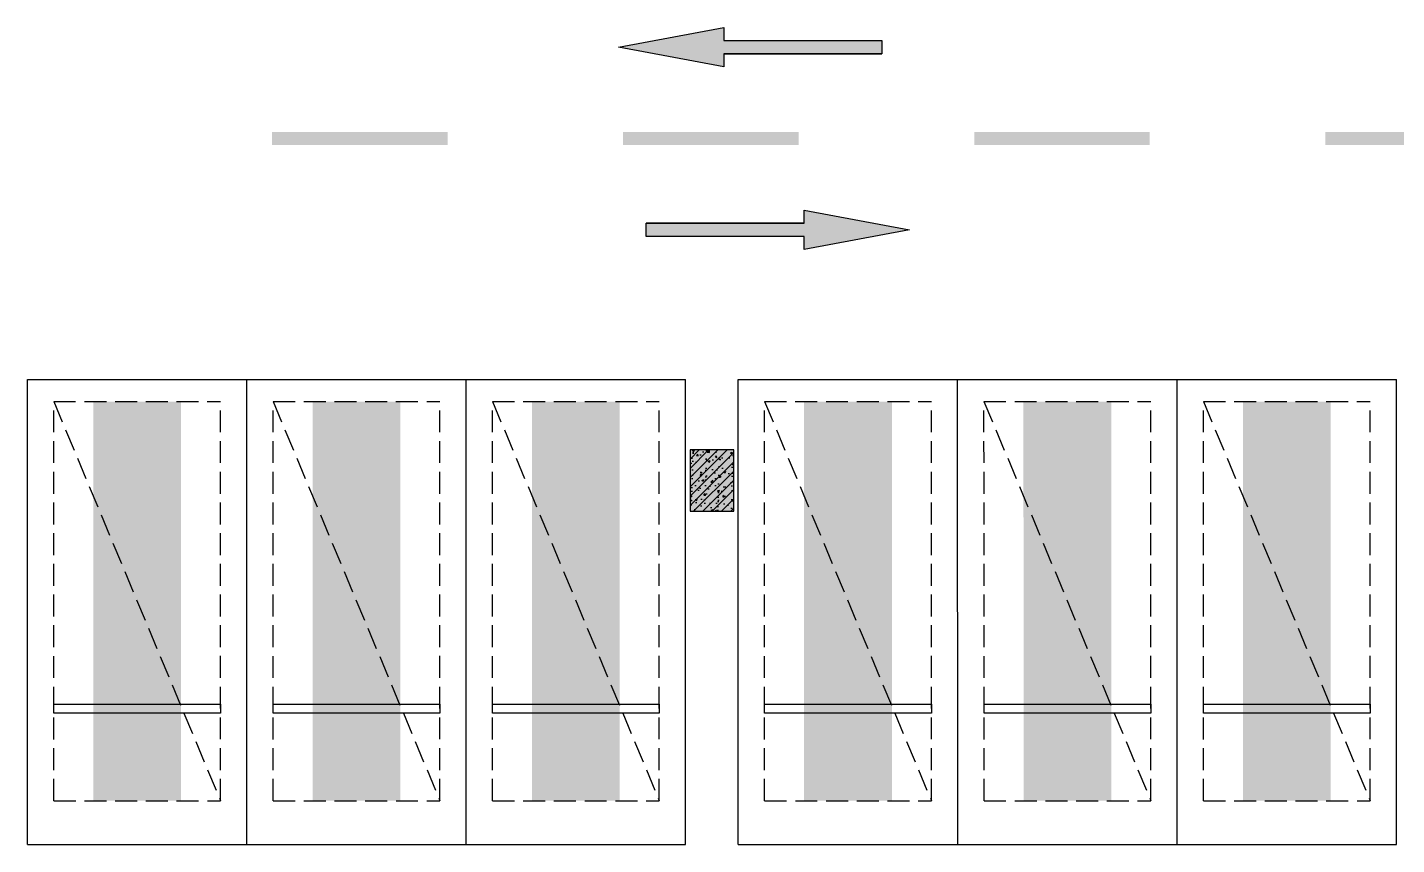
# Model space of a CAD drawing. Extents: x -1338203 to 1886333, y -783476 to 1038610.
# Drawn here: x 668706 to 684308, y -357747 to -348431 of the extents above; entities that cross this region are included whole.
import ezdxf

# ---------------------------------------------------------------- set-up
doc = ezdxf.new("R2010")
doc.units = 0
doc.header["$LTSCALE"] = 1000
doc.header["$MEASUREMENT"] = 0
doc.linetypes.add('A-001-平面B2$0$__DASH', pattern=[0.35, 0.25, -0.1])
for name, color, linetype in [('A-001-车位参照B2$0$A-001-车位参照B2$0$0A-P-PKNG-CAR(A)', 43, 'Continuous'), ('p-a-regular', 5, 'Continuous'), ('S001地下二墙柱$0$S001地下二墙柱$0$0S-CC-LINE', 52, 'Continuous'), ('S001地下二墙柱$0$S001地下二墙柱$0$0S-CW-HATCH', 251, 'Continuous'), ('S001地下二墙柱$0$S001地下二墙柱$0$0S-CW-HATCH-UP', 251, 'Continuous'), ('中心线', 42, 'Continuous'), ('地面指向箭头', 7, 'Continuous')]:
    doc.layers.add(name, color=color, linetype=linetype)

# ---------------------------------------------------------------- blocks, each defined once
blk = doc.blocks.new('S001地下二墙柱')
at = {"layer": 'S001地下二墙柱$0$S001地下二墙柱$0$0S-CW-HATCH'}
h = blk.add_hatch(color=256, dxfattribs=at)
h.dxf.hatch_style = 1
h.paths.add_polyline_path([(-89608.76140984008, -189635.8904443951), (-90108.76140984008, -189635.8904443951), (-90108.76140984008, -190335.8904443951), (-89608.76140984008, -190335.8904443951)])
at = {"layer": 'S001地下二墙柱$0$S001地下二墙柱$0$0S-CW-HATCH-UP'}
h = blk.add_hatch(dxfattribs=at)
h.set_pattern_fill('钢筋混凝土', color=256, scale=30)
h.set_pattern_definition([(45, (-57298.02880732762, -180784.1634837211), (-53.03300858899106, 53.03300858899107), []), (49.99999999999999, (-57298.02880732762, -180784.1634837211), (215.178054780226, -18.82564049477853), [22.5, -247.5]), (355, (-57298.02880732762, -180784.1634837211), (-41.6254000839, 225.6576401100035), [18, -198]), (100.4514, (-57280.09730332764, -180785.7322857212), (173.5528145142065, 206.8318626182861), [19.122057, -210.3426336]), (46.18420000000002, (-57298.02880732762, -180724.1634837211), (320.1723145876933, -49.65570429870542), [33.74999999999802, -371.2499999999841]), (96.6356, (-57271.34778382676, -180728.3014758211), (280.398811664611, 292.2353612701325), [28.6830864, -315.5139]), (351.1842, (-57298.02880732762, -180724.1634837211), (280.3985835400882, 292.2355802775974), [27, -297]), (21, (-57268.02880732762, -180739.1634837211), (179.0721156355385, -120.7856671996016), [22.5, -247.5]), (326.0000000000001, (-57268.02880732762, -180739.1634837211), (72.99459957647451, 217.5450135140559), [18, -198]), (71.4514, (-57253.1061374289, -180749.2289655211), (252.066788574447, 96.75914901298572), [19.122057, -210.3426336]), (37.50000000000001, (-57298.02880732762, -180784.1634837211), (3.647956595187201, 99.86815614939344), [0, -195.6, 0, -201, 0, -198.75]), (7.499999999999999, (-57298.02880732762, -180784.1634837211), (78.92086123264458, 118.3235135647081), [0, -114.6, 0, -191.1, 0, -75.75]), (327.5, (-57364.92880732799, -180784.1634837211), (160.1467308517227, -6.766461520313927), [0, -75, 0, -234, 0, -310.5]), (317.5, (-57394.92880732799, -180784.1634837211), (174.9558508027159, 30.03149469969532), [0, -97.5, 0, -155.4, 0, -220.5])])
h.paths.add_polyline_path([(-89608.76140984008, -189635.8904443951), (-90108.76140984008, -189635.8904443951), (-90108.76140984008, -190335.8904443951), (-89608.76140984008, -190335.8904443951)])
at = {"layer": 'S001地下二墙柱$0$S001地下二墙柱$0$0S-CC-LINE', "color": 4}
blk.add_lwpolyline([(-89608.76140984008, -189635.8904443951), (-90108.76140984008, -189635.8904443951), (-90108.76140984008, -190335.8904443951), (-89608.76140984008, -190335.8904443951)], close=True, dxfattribs=at)
blk = doc.blocks.new('直行')
at = {"layer": '地面指向箭头'}
blk.add_hatch(color=251, dxfattribs=at).paths.add_polyline_path([(-29241.18088326603, 4059962.360158878), (-29466.27287976909, 4058761.86951086), (-29316.21154876752, 4058761.86951086), (-29316.21154876659, 4056961.133538832), (-29166.15021776455, 4056961.133538832), (-29166.15021776501, 4058761.86951086), (-29016.0888867625, 4058761.86951086)])
at = {"layer": '地面指向箭头', "color": 251}
blk.add_lwpolyline([(-29316.21154876472, 4058761.869510867), (-29316.21154876472, 4056961.133538832), (-29316.21154876472, 4058761.869510867), (-29316.21154876472, 4058761.869510867), (-29466.27287976723, 4058761.869510867), (-29241.18088326324, 4059962.36015889), (-29016.08888675878, 4058761.869510867), (-29166.15021776175, 4058761.869510867), (-29166.15021776129, 4056961.133538832), (-29316.21154876472, 4056961.133538832), (-29316.21154876472, 4056961.133538832)], dxfattribs=at)
blk = doc.blocks.new('A$C3d42903c')
at = {"layer": '中心线', "color": 251, "const_width": 150}
for points in [[(258848.6974762497, 179541.6682977698), (260848.6974762497, 179541.6682977698)], [(262848.6974762497, 179541.6682977698), (264848.6974762497, 179541.6682977698)], [(266848.6974762497, 179541.6682977698), (268848.6974762497, 179541.6682977698)], [(270848.6974762497, 179541.6682977698), (272848.6974762497, 179541.6682977698)]]:
    blk.add_lwpolyline(points, dxfattribs=at)
at = {"layer": '地面指向箭头', "color": 251}
for p, rotation in [((4322756.688990413, 209823.748675849), 90), ((-3793849.545362332, 149259.5879196906), 270)]:
    blk.add_blockref('直行', p, dxfattribs=dict(at, rotation=rotation))
blk = doc.blocks.new('A-001-车位参照B2$0$A-001-车位参照B2$0$ddd')
for p, q in [((0.1196331636165269, 2499.734631010215), (5300.119627203792, 2499.986558642588)), ((0.1196331636165269, 2499.734631010215), (0.2384704556898214, -0.2653666055994108)), ((5300.119627203792, 2499.986558642588), (5300.238464436203, -0.01343849650584161)), ((0.2384704556898214, -0.2653666055994108), (5300.238464436203, -0.01343849650584161))]:
    blk.add_line(p, q)
at = {"linetype": 'A-001-平面B2$0$__DASH'}
for p, q in [((500.1338930671918, 2199.758391137235), (5050.133887941134, 2199.974675002741)), ((500.1338930671918, 2199.758391137235), (500.2242094210233, 299.7583935214207)), ((5050.133887941134, 2199.974675002741), (5050.224204235303, 299.9746773870429)), ((500.2242094210233, 299.7583935214207), (5050.224204235303, 299.9746773870429))]:
    blk.add_line(p, q, dxfattribs=at)
blk.add_lwpolyline([(5050.133887941134, 2199.974675002741), (500.2242094210233, 299.7583935214207)], dxfattribs=at)
blk.add_lwpolyline([(1500.224208288535, 299.8059285574127), (1500.133891934704, 2199.805926173227), (1600.133891815436, 2199.810679533752), (1600.224208169326, 299.8106819179375)], close=True)
at = {"layer": 'p-a-regular', "ltscale": 0.002, "const_width": 999.9999999999999}
blk.add_lwpolyline([(5050.179046088189, 1249.974676194834), (500.1790512440493, 1249.758392329211)], dxfattribs=at)

msp = doc.modelspace()

# ---------------------------------------------------------------- block references
at = {"ltscale": 0.002}
for name, p in [('S001地下二墙柱', (766365.3671995364, -163610.9267240381)), ('A$C3d42903c', (412646.1906152107, -529238.6893982684))]:
    msp.add_blockref(name, p, dxfattribs=at)
at = {"layer": 'A-001-车位参照B2$0$A-001-车位参照B2$0$0A-P-PKNG-CAR(A)', "linetype": 'Continuous', "rotation": 90.00272354060814}
for p in [(671206.5990813215, -357746.5182773821), (673706.5990813213, -357746.5182773821), (676206.5990813213, -357746.5182773821), (679306.5990813215, -357746.5182773821), (681806.5990813215, -357746.5182773821), (684306.5990813215, -357746.5182773821)]:
    msp.add_blockref('A-001-车位参照B2$0$A-001-车位参照B2$0$ddd', p, dxfattribs=at)

doc.saveas('drawing.dxf')
